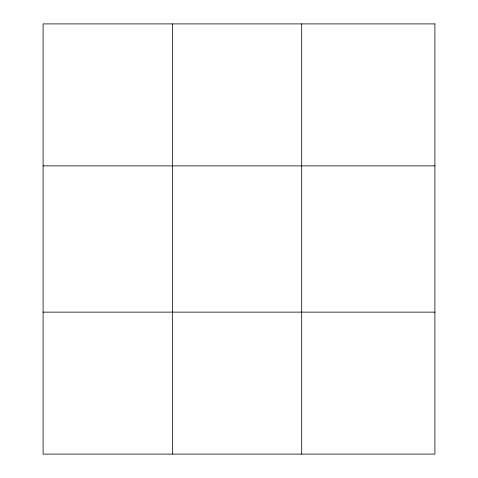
<?xml version="1.0" encoding="UTF-8"?>
<svg xmlns="http://www.w3.org/2000/svg" width="478" height="478" viewBox="0 0 478 478"><rect width="100%" height="100%" fill="white"/><g stroke="black" fill="none" stroke-linecap="round" stroke-linejoin="round"><path stroke-width="0.72" d="M172.391 23.9L172.391 454.1M301.69 23.9L301.69 454.1M43.098 165.866L434.902 165.866M43.098 312.134L434.902 312.134M434.902 23.9L434.902 454.1L43.098 454.1L43.098 23.9L434.902 23.9"/></g></svg>
